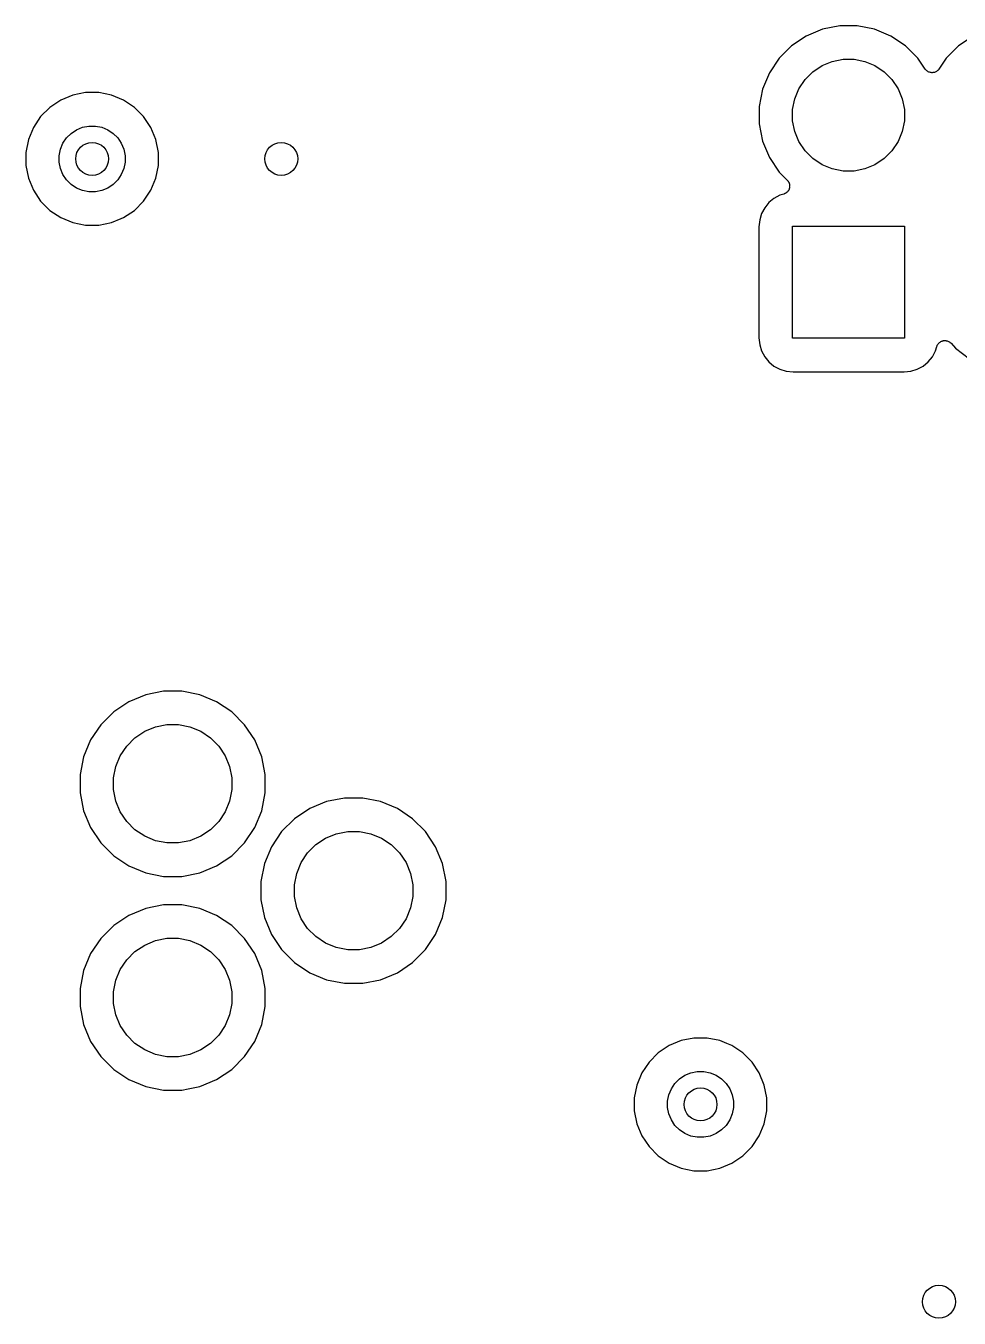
# Model space of a CAD drawing. Extents: x -4.4 to 94.4, y -84.4 to 14.4.
# Drawn here: x 63.87 to 78.06, y -62.88 to -43.23 of the extents above; entities that cross this region are included whole.
import ezdxf

# ---------------------------------------------------------------- set-up
doc = ezdxf.new("R2010")
doc.units = 0
doc.layers.add('BLACK', color=7, linetype='CONTINUOUS')

msp = doc.modelspace()

# ---------------------------------------------------------------- linework, layer by layer
at = {"layer": 'BLACK', "linetype": 'CONTINUOUS'}
for p, q in [((75.7317, -43.3816), (75.5093, -43.5302)), ((75.9789, -43.2792), (75.7317, -43.3816)), ((76.2412, -43.227), (75.9789, -43.2792)), ((76.5087, -43.227), (76.2412, -43.227)), ((76.7711, -43.2792), (76.5087, -43.227)), ((77.0183, -43.3816), (76.7711, -43.2792)), ((77.2407, -43.5302), (77.0183, -43.3816)), ((78.2717, -43.3816), (78.0493, -43.5302)), ((75.5093, -43.5302), (75.3202, -43.7193)), ((77.4298, -43.7193), (77.2407, -43.5302)), ((78.0493, -43.5302), (77.8602, -43.7193)), ((75.3202, -43.7193), (75.1716, -43.9417)), ((75.9724, -43.8317), (76.1271, -43.7677)), ((76.1271, -43.7677), (76.2913, -43.735)), ((76.2913, -43.735), (76.4587, -43.735)), ((76.4587, -43.735), (76.6229, -43.7677)), ((76.6229, -43.7677), (76.7776, -43.8317)), ((77.5394, -43.8833), (77.4298, -43.7193)), ((77.8602, -43.7193), (77.7506, -43.8833)), ((75.1716, -43.9417), (75.0692, -44.1889)), ((75.7148, -44.0432), (75.8332, -43.9248)), ((75.8332, -43.9248), (75.9724, -43.8317)), ((76.7776, -43.8317), (76.9168, -43.9248)), ((76.9168, -43.9248), (77.0352, -44.0432)), ((77.547, -43.8926), (77.5394, -43.8833)), ((77.5546, -43.902), (77.547, -43.8926)), ((77.5549, -43.9022), (77.5546, -43.902)), ((77.5551, -43.9025), (77.5549, -43.9022)), ((77.5644, -43.9102), (77.5551, -43.9025)), ((77.5737, -43.9179), (77.5644, -43.9102)), ((77.574, -43.918), (77.5737, -43.9179)), ((77.5743, -43.9182), (77.574, -43.918)), ((77.5849, -43.924), (77.5743, -43.9182)), ((77.5955, -43.9297), (77.5849, -43.924)), ((77.5958, -43.9298), (77.5955, -43.9297)), ((77.5961, -43.93), (77.5958, -43.9298)), ((77.6077, -43.9335), (77.5961, -43.93)), ((77.6191, -43.9371), (77.6077, -43.9335)), ((77.6195, -43.9371), (77.6191, -43.9371)), ((77.6198, -43.9372), (77.6195, -43.9371)), ((77.6318, -43.9385), (77.6198, -43.9372)), ((77.6438, -43.9398), (77.6318, -43.9385)), ((77.6441, -43.9397), (77.6438, -43.9398)), ((77.6444, -43.9398), (77.6441, -43.9397)), ((77.6564, -43.9386), (77.6444, -43.9398)), ((77.6685, -43.9376), (77.6564, -43.9386)), ((77.6688, -43.9375), (77.6685, -43.9376)), ((77.6691, -43.9374), (77.6688, -43.9375)), ((77.6807, -43.934), (77.6691, -43.9374)), ((77.6923, -43.9306), (77.6807, -43.934)), ((77.6926, -43.9305), (77.6923, -43.9306)), ((77.6929, -43.9304), (77.6926, -43.9305)), ((77.7036, -43.9248), (77.6929, -43.9304)), ((77.7143, -43.9192), (77.7036, -43.9248)), ((77.7145, -43.919), (77.7143, -43.9192)), ((77.7148, -43.9188), (77.7145, -43.919)), ((77.7241, -43.9113), (77.7148, -43.9188)), ((77.7336, -43.9037), (77.7241, -43.9113)), ((77.7338, -43.9035), (77.7336, -43.9037)), ((77.7341, -43.9033), (77.7338, -43.9035)), ((77.7417, -43.8942), (77.7341, -43.9033)), ((77.7496, -43.8848), (77.7417, -43.8942)), ((77.75, -43.8842), (77.7496, -43.8848)), ((77.7506, -43.8833), (77.75, -43.8842)), ((77.75, -43.8842), (77.75, -43.8842)), ((77.75, -43.8842), (77.75, -43.8842)), ((75.0692, -44.1889), (75.017, -44.4512)), ((75.5577, -44.3371), (75.6217, -44.1824)), ((75.6217, -44.1824), (75.7148, -44.0432)), ((77.0352, -44.0432), (77.1283, -44.1824)), ((77.1283, -44.1824), (77.1923, -44.3371)), ((64.3975, -44.3567), (64.2324, -44.467)), ((64.581, -44.2807), (64.3975, -44.3567)), ((64.7757, -44.242), (64.581, -44.2807)), ((64.9743, -44.242), (64.7757, -44.242)), ((65.169, -44.2807), (64.9743, -44.242)), ((65.3525, -44.3567), (65.169, -44.2807)), ((65.5176, -44.467), (65.3525, -44.3567)), ((75.525, -44.5013), (75.5577, -44.3371)), ((77.1923, -44.3371), (77.225, -44.5013)), ((64.2324, -44.467), (64.092, -44.6074)), ((65.658, -44.6074), (65.5176, -44.467)), ((75.017, -44.4512), (75.017, -44.7188)), ((75.525, -44.6687), (75.525, -44.5013)), ((77.225, -44.5013), (77.225, -44.6687)), ((63.9817, -44.7725), (63.9057, -44.956)), ((64.092, -44.6074), (63.9817, -44.7725)), ((64.6382, -44.8069), (64.7292, -44.7692)), ((64.7292, -44.7692), (64.8258, -44.75)), ((64.8258, -44.75), (64.9242, -44.75)), ((64.9242, -44.75), (65.0208, -44.7692)), ((65.0208, -44.7692), (65.1118, -44.8069)), ((65.7683, -44.7725), (65.658, -44.6074)), ((65.8443, -44.956), (65.7683, -44.7725)), ((75.017, -44.7188), (75.0692, -44.9811)), ((75.5577, -44.8329), (75.525, -44.6687)), ((77.225, -44.6687), (77.1923, -44.8329)), ((63.9057, -44.956), (63.867, -45.1507)), ((64.4319, -45.0132), (64.4866, -44.9313)), ((64.4866, -44.9313), (64.5563, -44.8616)), ((64.5563, -44.8616), (64.6382, -44.8069)), ((65.1118, -44.8069), (65.1937, -44.8616)), ((65.1937, -44.8616), (65.2634, -44.9313)), ((65.2634, -44.9313), (65.3181, -45.0132)), ((65.883, -45.1507), (65.8443, -44.956)), ((75.0692, -44.9811), (75.1716, -45.2283)), ((75.6217, -44.9876), (75.5577, -44.8329)), ((75.7148, -45.1268), (75.6217, -44.9876)), ((77.1283, -44.9876), (77.0352, -45.1268)), ((77.1923, -44.8329), (77.1283, -44.9876)), ((63.867, -45.1507), (63.867, -45.3493)), ((64.375, -45.2008), (64.3942, -45.1042)), ((64.3942, -45.1042), (64.4319, -45.0132)), ((65.3181, -45.0132), (65.3558, -45.1042)), ((65.3558, -45.1042), (65.375, -45.2008)), ((65.883, -45.3493), (65.883, -45.1507)), ((75.8332, -45.2452), (75.7148, -45.1268)), ((77.0352, -45.1268), (76.9168, -45.2452)), ((63.867, -45.3493), (63.9057, -45.544)), ((64.375, -45.2992), (64.375, -45.2008)), ((64.3942, -45.3958), (64.375, -45.2992)), ((65.375, -45.2992), (65.3558, -45.3958)), ((65.375, -45.2008), (65.375, -45.2992)), ((65.8443, -45.544), (65.883, -45.3493)), ((75.1716, -45.2283), (75.3202, -45.4507)), ((75.9724, -45.3383), (75.8332, -45.2452)), ((76.1271, -45.4023), (75.9724, -45.3383)), ((76.7776, -45.3383), (76.6229, -45.4023)), ((76.9168, -45.2452), (76.7776, -45.3383)), ((63.9057, -45.544), (63.9817, -45.7275)), ((64.4319, -45.4868), (64.3942, -45.3958)), ((64.4866, -45.5687), (64.4319, -45.4868)), ((64.5563, -45.6384), (64.4866, -45.5687)), ((65.2634, -45.5687), (65.1937, -45.6384)), ((65.3181, -45.4868), (65.2634, -45.5687)), ((65.3558, -45.3958), (65.3181, -45.4868)), ((65.7683, -45.7275), (65.8443, -45.544)), ((75.3202, -45.4507), (75.4432, -45.5737)), ((75.4432, -45.5737), (75.4444, -45.5749)), ((75.4444, -45.5749), (75.4481, -45.5796)), ((75.4481, -45.5796), (75.4523, -45.5838)), ((76.2913, -45.435), (76.1271, -45.4023)), ((76.4587, -45.435), (76.2913, -45.435)), ((76.6229, -45.4023), (76.4587, -45.435)), ((63.9817, -45.7275), (64.092, -45.8926)), ((64.6382, -45.6931), (64.5563, -45.6384)), ((64.7292, -45.7308), (64.6382, -45.6931)), ((64.8258, -45.75), (64.7292, -45.7308)), ((64.9242, -45.75), (64.8258, -45.75)), ((65.0208, -45.7308), (64.9242, -45.75)), ((65.1118, -45.6931), (65.0208, -45.7308)), ((65.1937, -45.6384), (65.1118, -45.6931)), ((65.658, -45.8926), (65.7683, -45.7275)), ((75.4071, -45.778), (75.4014, -45.7811)), ((75.4132, -45.7755), (75.4071, -45.778)), ((75.4181, -45.7723), (75.4132, -45.7755)), ((75.4233, -45.7695), (75.4181, -45.7723)), ((75.4284, -45.7654), (75.4233, -45.7695)), ((75.4338, -45.7618), (75.4284, -45.7654)), ((75.438, -45.7576), (75.4338, -45.7618)), ((75.4426, -45.7539), (75.438, -45.7576)), ((75.4467, -45.7489), (75.4426, -45.7539)), ((75.4513, -45.7443), (75.4467, -45.7489)), ((75.4546, -45.7394), (75.4513, -45.7443)), ((75.4523, -45.5838), (75.4558, -45.5892)), ((75.4584, -45.7349), (75.4546, -45.7394)), ((75.4558, -45.5892), (75.4599, -45.5943)), ((75.4615, -45.7292), (75.4584, -45.7349)), ((75.4599, -45.5943), (75.4626, -45.5996)), ((75.4652, -45.7237), (75.4615, -45.7292)), ((75.4626, -45.5996), (75.4659, -45.6045)), ((75.4675, -45.7183), (75.4652, -45.7237)), ((75.4659, -45.6045), (75.4683, -45.6105)), ((75.4703, -45.7131), (75.4675, -45.7183)), ((75.4683, -45.6105), (75.4713, -45.6163)), ((75.4722, -45.7069), (75.4703, -45.7131)), ((75.4713, -45.6163), (75.4729, -45.622)), ((75.4748, -45.7009), (75.4722, -45.7069)), ((75.4729, -45.622), (75.4752, -45.6275)), ((75.4759, -45.6951), (75.4748, -45.7009)), ((75.4752, -45.6275), (75.4764, -45.6339)), ((75.4777, -45.6895), (75.4759, -45.6951)), ((75.4764, -45.6339), (75.4782, -45.6401)), ((75.4784, -45.683), (75.4777, -45.6895)), ((75.4782, -45.6401), (75.4787, -45.646)), ((75.4797, -45.6766), (75.4784, -45.683)), ((75.4787, -45.646), (75.4798, -45.6518)), ((75.4804, -45.6648), (75.4797, -45.6707)), ((75.4797, -45.6707), (75.4797, -45.6766)), ((75.4798, -45.6518), (75.4798, -45.6583)), ((75.4798, -45.6583), (75.4804, -45.6648)), ((64.092, -45.8926), (64.2324, -46.033)), ((65.5176, -46.033), (65.658, -45.8926)), ((75.1641, -45.9141), (75.1006, -45.9914)), ((75.2414, -45.8506), (75.1641, -45.9141)), ((75.3297, -45.8034), (75.2414, -45.8506)), ((75.3902, -45.785), (75.3297, -45.8034)), ((75.3957, -45.7828), (75.3902, -45.785)), ((75.4014, -45.7811), (75.3957, -45.7828)), ((64.2324, -46.033), (64.3975, -46.1433)), ((64.3975, -46.1433), (64.581, -46.2193)), ((65.169, -46.2193), (65.3177, -46.1577)), ((65.3177, -46.1577), (65.3525, -46.1433)), ((65.3177, -46.1577), (65.3177, -46.1577)), ((65.3525, -46.1433), (65.5176, -46.033)), ((75.0534, -46.0797), (75.0243, -46.1754)), ((75.1006, -45.9914), (75.0534, -46.0797)), ((64.581, -46.2193), (64.7757, -46.258)), ((64.7757, -46.258), (64.9743, -46.258)), ((64.9743, -46.258), (65.169, -46.2193)), ((75.0243, -46.1754), (75.0139, -46.2812)), ((75.0139, -46.2812), (75.0139, -47.9688)), ((75.525, -47.975), (75.525, -46.275)), ((75.525, -46.275), (77.225, -46.275)), ((77.225, -46.275), (77.225, -47.975)), ((75.0139, -47.9688), (75.0243, -48.0746)), ((75.0243, -48.0746), (75.0534, -48.1703)), ((77.225, -47.975), (75.525, -47.975)), ((77.6966, -48.1703), (77.7174, -48.1017)), ((77.7174, -48.1017), (77.718, -48.1)), ((77.718, -48.1), (77.7216, -48.0915)), ((77.7216, -48.0915), (77.7248, -48.0829)), ((77.7248, -48.0829), (77.7265, -48.0802)), ((77.7265, -48.0802), (77.7278, -48.0772)), ((77.7278, -48.0772), (77.733, -48.0696)), ((77.733, -48.0696), (77.7378, -48.0618)), ((77.7378, -48.0618), (77.74, -48.0594)), ((77.74, -48.0594), (77.7418, -48.0568)), ((77.7418, -48.0568), (77.7484, -48.0504)), ((77.7484, -48.0504), (77.7546, -48.0436)), ((77.7546, -48.0436), (77.7572, -48.0417)), ((77.7572, -48.0417), (77.7595, -48.0395)), ((77.7595, -48.0395), (77.7672, -48.0344)), ((77.7672, -48.0344), (77.7746, -48.029)), ((77.7746, -48.029), (77.7776, -48.0277)), ((77.7776, -48.0277), (77.7803, -48.0259)), ((77.7803, -48.0259), (77.7888, -48.0225)), ((77.7888, -48.0225), (77.7971, -48.0186)), ((77.7971, -48.0186), (77.8003, -48.0179)), ((77.8003, -48.0179), (77.8033, -48.0167)), ((77.8033, -48.0167), (77.8123, -48.0149)), ((77.8123, -48.0149), (77.8212, -48.0128)), ((77.8212, -48.0128), (77.8244, -48.0126)), ((77.8244, -48.0126), (77.8276, -48.012)), ((77.8276, -48.012), (77.8368, -48.0121)), ((77.8368, -48.0121), (77.846, -48.0117)), ((77.846, -48.0117), (77.8492, -48.0122)), ((77.8492, -48.0122), (77.8524, -48.0122)), ((77.8524, -48.0122), (77.8614, -48.0141)), ((77.8614, -48.0141), (77.8705, -48.0155)), ((77.8705, -48.0155), (77.8735, -48.0166)), ((77.8735, -48.0166), (77.8767, -48.0173)), ((77.8767, -48.0173), (77.8852, -48.0208)), ((77.8852, -48.0208), (77.8938, -48.024)), ((77.8938, -48.024), (77.8965, -48.0256)), ((77.8965, -48.0256), (77.8995, -48.0269)), ((77.8995, -48.0269), (77.9071, -48.032)), ((77.9071, -48.032), (77.915, -48.0368)), ((77.915, -48.0368), (77.9174, -48.039)), ((77.9174, -48.039), (77.92, -48.0408)), ((77.92, -48.0408), (77.9265, -48.0473)), ((77.9265, -48.0473), (77.9333, -48.0535)), ((77.9333, -48.0535), (78.0007, -48.1283)), ((78.0007, -48.1283), (78.214, -48.2874)), ((75.0534, -48.1703), (75.1006, -48.2586)), ((75.1006, -48.2586), (75.1641, -48.3359)), ((77.5859, -48.3359), (77.6494, -48.2586)), ((77.6494, -48.2586), (77.6966, -48.1703)), ((75.1641, -48.3359), (75.2414, -48.3994)), ((75.2414, -48.3994), (75.3297, -48.4466)), ((75.3297, -48.4466), (75.4254, -48.4756)), ((75.4254, -48.4756), (75.5312, -48.4861)), ((75.5312, -48.4861), (77.2188, -48.4861)), ((77.2188, -48.4861), (77.3246, -48.4756)), ((77.3246, -48.4756), (77.4203, -48.4466)), ((77.4203, -48.4466), (77.5086, -48.3994)), ((77.5086, -48.3994), (77.5859, -48.3359)), ((65.6893, -53.3961), (65.4331, -53.5022)), ((65.9613, -53.342), (65.6893, -53.3961)), ((66.2387, -53.342), (65.9613, -53.342)), ((66.5107, -53.3961), (66.2387, -53.342)), ((66.7669, -53.5022), (66.5107, -53.3961)), ((65.4331, -53.5022), (65.2025, -53.6563)), ((66.9975, -53.6563), (66.7669, -53.5022)), ((65.2025, -53.6563), (65.0063, -53.8525)), ((67.1937, -53.8525), (66.9975, -53.6563)), ((65.0063, -53.8525), (64.8522, -54.0831)), ((65.5263, -54.0509), (65.6737, -53.9524)), ((65.6737, -53.9524), (65.8375, -53.8846)), ((65.8375, -53.8846), (66.0114, -53.85)), ((66.0114, -53.85), (66.1886, -53.85)), ((66.1886, -53.85), (66.3625, -53.8846)), ((66.3625, -53.8846), (66.5263, -53.9524)), ((66.5263, -53.9524), (66.6737, -54.0509)), ((67.3478, -54.0831), (67.1937, -53.8525)), ((64.8522, -54.0831), (64.7461, -54.3393)), ((65.3024, -54.3237), (65.4009, -54.1763)), ((65.4009, -54.1763), (65.5263, -54.0509)), ((66.6737, -54.0509), (66.7991, -54.1763)), ((66.7991, -54.1763), (66.8976, -54.3237)), ((67.4539, -54.3393), (67.3478, -54.0831)), ((64.7461, -54.3393), (64.692, -54.6113)), ((65.2346, -54.4875), (65.3024, -54.3237)), ((66.8976, -54.3237), (66.9654, -54.4875)), ((67.508, -54.6113), (67.4539, -54.3393)), ((64.692, -54.6113), (64.692, -54.8887)), ((65.2, -54.6614), (65.2346, -54.4875)), ((66.9654, -54.4875), (67, -54.6614)), ((67.508, -54.8887), (67.508, -54.6113)), ((65.2, -54.8386), (65.2, -54.6614)), ((67, -54.6614), (67, -54.8386)), ((64.692, -54.8887), (64.7461, -55.1607)), ((65.2346, -55.0125), (65.2, -54.8386)), ((65.3024, -55.1763), (65.2346, -55.0125)), ((66.9654, -55.0125), (66.8976, -55.1763)), ((67, -54.8386), (66.9654, -55.0125)), ((67.4539, -55.1607), (67.508, -54.8887)), ((68.7113, -54.967), (68.4393, -55.0211)), ((68.9887, -54.967), (68.7113, -54.967)), ((69.2607, -55.0211), (68.9887, -54.967)), ((64.7461, -55.1607), (64.8522, -55.4169)), ((65.4009, -55.3237), (65.3024, -55.1763)), ((66.8976, -55.1763), (66.7991, -55.3237)), ((67.3478, -55.4169), (67.4539, -55.1607)), ((68.1831, -55.1272), (67.9525, -55.2813)), ((68.4393, -55.0211), (68.1831, -55.1272)), ((69.5169, -55.1272), (69.2607, -55.0211)), ((69.7475, -55.2813), (69.5169, -55.1272)), ((65.5263, -55.4491), (65.4009, -55.3237)), ((66.7991, -55.3237), (66.6737, -55.4491)), ((67.9525, -55.2813), (67.7563, -55.4775)), ((69.9437, -55.4775), (69.7475, -55.2813)), ((64.8522, -55.4169), (65.0063, -55.6475)), ((65.6737, -55.5476), (65.5263, -55.4491)), ((65.8375, -55.6154), (65.6737, -55.5476)), ((66.5263, -55.5476), (66.3625, -55.6154)), ((66.6737, -55.4491), (66.5263, -55.5476)), ((67.1937, -55.6475), (67.3478, -55.4169)), ((67.7563, -55.4775), (67.6022, -55.7081)), ((68.2763, -55.6759), (68.4237, -55.5774)), ((68.4237, -55.5774), (68.5875, -55.5096)), ((68.5875, -55.5096), (68.7614, -55.475)), ((68.7614, -55.475), (68.9386, -55.475)), ((68.9386, -55.475), (69.1125, -55.5096)), ((69.1125, -55.5096), (69.2763, -55.5774)), ((69.2763, -55.5774), (69.4237, -55.6759)), ((70.0978, -55.7081), (69.9437, -55.4775)), ((65.0063, -55.6475), (65.2025, -55.8437)), ((66.0114, -55.65), (65.8375, -55.6154)), ((66.1886, -55.65), (66.0114, -55.65)), ((66.3625, -55.6154), (66.1886, -55.65)), ((66.9975, -55.8437), (67.1937, -55.6475)), ((67.6022, -55.7081), (67.4961, -55.9643)), ((68.1509, -55.8013), (68.2763, -55.6759)), ((69.4237, -55.6759), (69.5491, -55.8013)), ((70.2039, -55.9643), (70.0978, -55.7081)), ((65.2025, -55.8437), (65.4331, -55.9978)), ((66.7669, -55.9978), (66.9975, -55.8437)), ((67.4961, -55.9643), (67.442, -56.2363)), ((67.9846, -56.1125), (68.0524, -55.9487)), ((68.0524, -55.9487), (68.1509, -55.8013)), ((69.5491, -55.8013), (69.6476, -55.9487)), ((69.6476, -55.9487), (69.7154, -56.1125)), ((70.258, -56.2363), (70.2039, -55.9643)), ((65.4331, -55.9978), (65.6893, -56.1039)), ((65.6893, -56.1039), (65.9613, -56.158)), ((65.9613, -56.158), (66.2387, -56.158)), ((66.2387, -56.158), (66.5107, -56.1039)), ((66.5107, -56.1039), (66.7669, -55.9978)), ((67.95, -56.2864), (67.9846, -56.1125)), ((69.7154, -56.1125), (69.75, -56.2864)), ((67.442, -56.2363), (67.442, -56.5137)), ((67.95, -56.4636), (67.95, -56.2864)), ((69.75, -56.2864), (69.75, -56.4636)), ((70.258, -56.5137), (70.258, -56.2363)), ((67.442, -56.5137), (67.4961, -56.7857)), ((67.9846, -56.6375), (67.95, -56.4636)), ((69.75, -56.4636), (69.7154, -56.6375)), ((70.2039, -56.7857), (70.258, -56.5137)), ((65.4331, -56.7522), (65.2025, -56.9063)), ((65.6893, -56.6461), (65.4331, -56.7522)), ((65.9613, -56.592), (65.6893, -56.6461)), ((66.2387, -56.592), (65.9613, -56.592)), ((66.5107, -56.6461), (66.2387, -56.592)), ((66.7669, -56.7522), (66.5107, -56.6461)), ((66.9975, -56.9063), (66.7669, -56.7522)), ((68.0524, -56.8013), (67.9846, -56.6375)), ((69.7154, -56.6375), (69.6476, -56.8013)), ((65.2025, -56.9063), (65.0063, -57.1025)), ((67.1937, -57.1025), (66.9975, -56.9063)), ((67.4961, -56.7857), (67.6022, -57.0419)), ((68.1509, -56.9487), (68.0524, -56.8013)), ((68.2763, -57.0741), (68.1509, -56.9487)), ((69.5491, -56.9487), (69.4237, -57.0741)), ((69.6476, -56.8013), (69.5491, -56.9487)), ((70.0978, -57.0419), (70.2039, -56.7857)), ((65.0063, -57.1025), (64.8522, -57.3331)), ((65.6737, -57.2024), (65.8375, -57.1346)), ((65.8375, -57.1346), (66.0114, -57.1)), ((66.0114, -57.1), (66.1886, -57.1)), ((66.1886, -57.1), (66.3625, -57.1346)), ((66.3625, -57.1346), (66.5263, -57.2024)), ((67.3478, -57.3331), (67.1937, -57.1025)), ((67.6022, -57.0419), (67.7563, -57.2725)), ((68.4237, -57.1726), (68.2763, -57.0741)), ((68.5875, -57.2404), (68.4237, -57.1726)), ((69.2763, -57.1726), (69.1125, -57.2404)), ((69.4237, -57.0741), (69.2763, -57.1726)), ((69.9437, -57.2725), (70.0978, -57.0419)), ((64.8522, -57.3331), (64.7461, -57.5893)), ((65.4009, -57.4263), (65.5263, -57.3009)), ((65.5263, -57.3009), (65.6737, -57.2024)), ((66.5263, -57.2024), (66.6737, -57.3009)), ((66.6737, -57.3009), (66.7991, -57.4263)), ((67.4539, -57.5893), (67.3478, -57.3331)), ((67.7563, -57.2725), (67.9525, -57.4687)), ((68.7614, -57.275), (68.5875, -57.2404)), ((68.9386, -57.275), (68.7614, -57.275)), ((69.1125, -57.2404), (68.9386, -57.275)), ((69.7475, -57.4687), (69.9437, -57.2725)), ((65.3024, -57.5737), (65.4009, -57.4263)), ((66.7991, -57.4263), (66.8976, -57.5737)), ((67.9525, -57.4687), (68.1831, -57.6228)), ((69.5169, -57.6228), (69.7475, -57.4687)), ((64.7461, -57.5893), (64.692, -57.8613)), ((65.2, -57.9114), (65.2346, -57.7375)), ((65.2346, -57.7375), (65.3024, -57.5737)), ((66.8976, -57.5737), (66.9654, -57.7375)), ((66.9654, -57.7375), (67, -57.9114)), ((67.508, -57.8613), (67.4539, -57.5893)), ((68.1831, -57.6228), (68.4393, -57.7289)), ((68.4393, -57.7289), (68.7113, -57.783)), ((68.9887, -57.783), (69.2607, -57.7289)), ((69.2607, -57.7289), (69.5169, -57.6228)), ((64.692, -57.8613), (64.692, -58.1387)), ((65.2, -58.0886), (65.2, -57.9114)), ((67, -57.9114), (67, -58.0886)), ((67.508, -58.1387), (67.508, -57.8613)), ((68.7113, -57.783), (68.9887, -57.783)), ((64.692, -58.1387), (64.7461, -58.4107)), ((65.2346, -58.2625), (65.2, -58.0886)), ((67, -58.0886), (66.9654, -58.2625)), ((67.4539, -58.4107), (67.508, -58.1387)), ((65.3024, -58.4263), (65.2346, -58.2625)), ((66.9654, -58.2625), (66.8976, -58.4263)), ((64.7461, -58.4107), (64.8522, -58.6669)), ((65.4009, -58.5737), (65.3024, -58.4263)), ((66.8976, -58.4263), (66.7991, -58.5737)), ((67.3478, -58.6669), (67.4539, -58.4107)), ((64.8522, -58.6669), (65.0063, -58.8975)), ((65.5263, -58.6991), (65.4009, -58.5737)), ((65.6737, -58.7976), (65.5263, -58.6991)), ((66.6737, -58.6991), (66.5263, -58.7976)), ((66.7991, -58.5737), (66.6737, -58.6991)), ((67.1937, -58.8975), (67.3478, -58.6669)), ((73.6475, -58.7317), (73.4824, -58.842)), ((73.831, -58.6557), (73.6475, -58.7317)), ((74.0257, -58.617), (73.831, -58.6557)), ((74.2243, -58.617), (74.0257, -58.617)), ((74.419, -58.6557), (74.2243, -58.617)), ((74.5264, -58.7002), (74.419, -58.6557)), ((74.6025, -58.7317), (74.5264, -58.7002)), ((74.7676, -58.842), (74.6025, -58.7317)), ((65.0063, -58.8975), (65.2025, -59.0937)), ((65.8375, -58.8654), (65.6737, -58.7976)), ((66.0114, -58.9), (65.8375, -58.8654)), ((66.1886, -58.9), (66.0114, -58.9)), ((66.3625, -58.8654), (66.1886, -58.9)), ((66.5263, -58.7976), (66.3625, -58.8654)), ((66.9975, -59.0937), (67.1937, -58.8975)), ((73.4824, -58.842), (73.342, -58.9824)), ((74.908, -58.9824), (74.7676, -58.842)), ((65.2025, -59.0937), (65.4331, -59.2478)), ((66.7669, -59.2478), (66.9975, -59.0937)), ((73.342, -58.9824), (73.2317, -59.1475)), ((73.9792, -59.1442), (74.0758, -59.125)), ((74.0758, -59.125), (74.1742, -59.125)), ((74.1742, -59.125), (74.2708, -59.1442)), ((75.0183, -59.1475), (74.908, -58.9824)), ((65.4331, -59.2478), (65.6893, -59.3539)), ((66.5107, -59.3539), (66.7669, -59.2478)), ((73.1557, -59.331), (73.117, -59.5257)), ((73.2317, -59.1475), (73.1557, -59.331)), ((73.6819, -59.3882), (73.7366, -59.3063)), ((73.7366, -59.3063), (73.8063, -59.2366)), ((73.8063, -59.2366), (73.8882, -59.1819)), ((73.8882, -59.1819), (73.9792, -59.1442)), ((74.2708, -59.1442), (74.3618, -59.1819)), ((74.3618, -59.1819), (74.4437, -59.2366)), ((74.4437, -59.2366), (74.5134, -59.3063)), ((74.5134, -59.3063), (74.5681, -59.3882)), ((75.0943, -59.331), (75.0183, -59.1475)), ((75.133, -59.5257), (75.0943, -59.331)), ((65.6893, -59.3539), (65.9613, -59.408)), ((65.9613, -59.408), (66.2387, -59.408)), ((66.2387, -59.408), (66.3359, -59.3887)), ((66.3359, -59.3887), (66.5107, -59.3539)), ((73.117, -59.5257), (73.117, -59.7243)), ((73.625, -59.5758), (73.6442, -59.4792)), ((73.6442, -59.4792), (73.6819, -59.3882)), ((74.5681, -59.3882), (74.6058, -59.4792)), ((74.6058, -59.4792), (74.625, -59.5758)), ((75.133, -59.7243), (75.133, -59.5257)), ((73.117, -59.7243), (73.1557, -59.919)), ((73.625, -59.6742), (73.625, -59.5758)), ((73.6442, -59.7708), (73.625, -59.6742)), ((74.625, -59.6742), (74.6058, -59.7708)), ((74.625, -59.5758), (74.625, -59.6742)), ((75.0943, -59.919), (75.133, -59.7243)), ((73.1557, -59.919), (73.2317, -60.1025)), ((73.6819, -59.8618), (73.6442, -59.7708)), ((73.7366, -59.9437), (73.6819, -59.8618)), ((74.5681, -59.8618), (74.5134, -59.9437)), ((74.6058, -59.7708), (74.5681, -59.8618)), ((75.0183, -60.1025), (75.0943, -59.919)), ((73.2317, -60.1025), (73.342, -60.2676)), ((73.8063, -60.0134), (73.7366, -59.9437)), ((73.8882, -60.0681), (73.8063, -60.0134)), ((73.9792, -60.1058), (73.8882, -60.0681)), ((74.0758, -60.125), (73.9792, -60.1058)), ((74.2708, -60.1058), (74.1742, -60.125)), ((74.3618, -60.0681), (74.2708, -60.1058)), ((74.4437, -60.0134), (74.3618, -60.0681)), ((74.5134, -59.9437), (74.4437, -60.0134)), ((74.908, -60.2676), (75.0183, -60.1025)), ((73.342, -60.2676), (73.4824, -60.408)), ((74.1742, -60.125), (74.0758, -60.125)), ((74.7676, -60.408), (74.908, -60.2676)), ((73.4824, -60.408), (73.6475, -60.5183)), ((74.6025, -60.5183), (74.7676, -60.408)), ((73.6475, -60.5183), (73.831, -60.5943)), ((73.831, -60.5943), (74.0257, -60.633)), ((74.0257, -60.633), (74.2243, -60.633)), ((74.2243, -60.633), (74.419, -60.5943)), ((74.419, -60.5943), (74.6025, -60.5183))]:
    msp.add_line(p, q, dxfattribs=at)
at = {"layer": 'BLACK'}
for centre in [(64.875, -45.25), (67.75, -45.25), (74.125, -59.625), (77.75, -62.625)]:
    msp.add_circle(centre, 0.25, dxfattribs=at)

doc.saveas('drawing.dxf')
